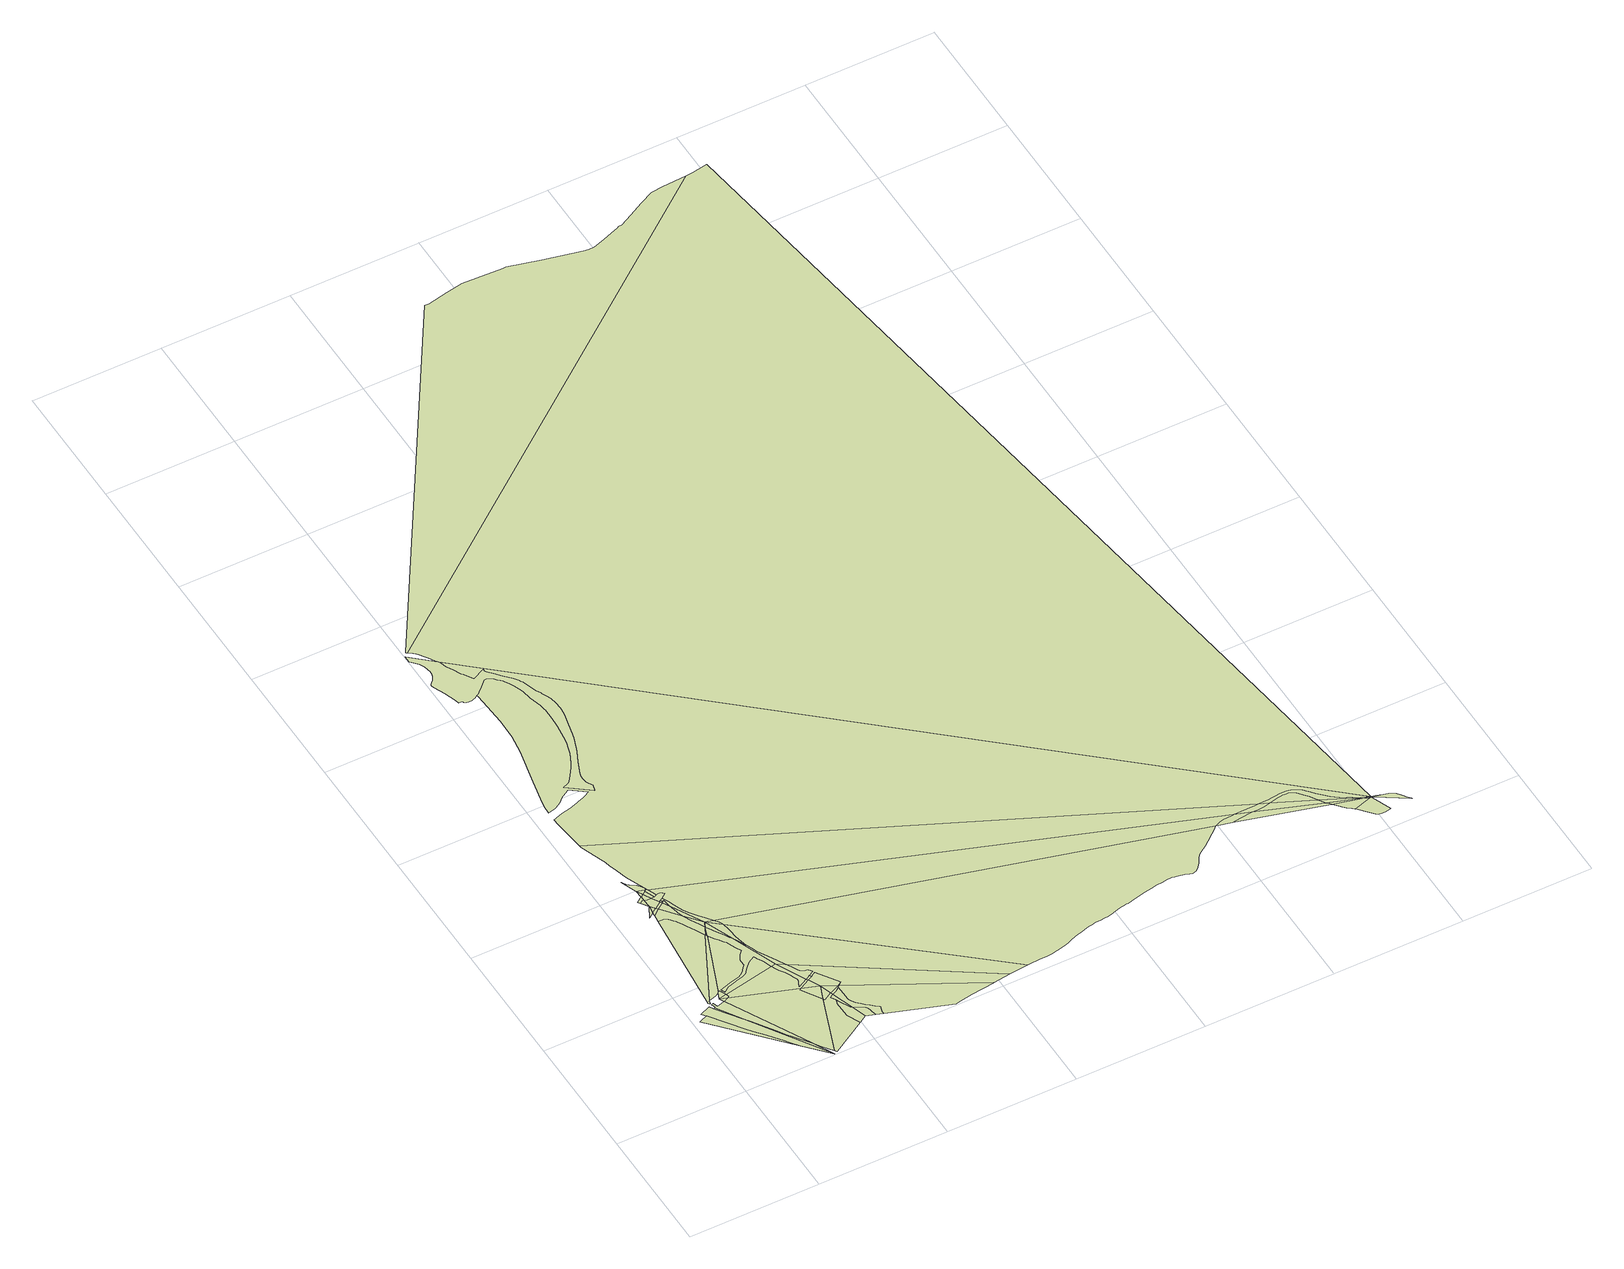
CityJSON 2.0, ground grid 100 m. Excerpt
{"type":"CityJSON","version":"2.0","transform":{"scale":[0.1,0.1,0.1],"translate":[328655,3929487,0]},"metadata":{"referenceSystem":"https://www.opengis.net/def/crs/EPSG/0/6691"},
"CityObjects":{
"landuse1":{"type":"LandUse","attributes":{"class":"203","LandUseDetailAttribute.orgLandUse":"10400","LandUseDetailAttribute.prefecture":"14","LandUseDetailAttribute.city":"14150","LandUseDetailAttribute.note":"都道府県","LandUseDetailAttribute.surveyYear":2015},"geometry":[{"type":"MultiSurface","lod":"1","boundaries":[[[0,1,2,3,4,5,6,7,8]]]}]},
"landuse2":{"type":"LandUse","attributes":{"class":"203","LandUseDetailAttribute.orgLandUse":"10400","LandUseDetailAttribute.prefecture":"14","LandUseDetailAttribute.city":"14150","LandUseDetailAttribute.note":"都道府県","LandUseDetailAttribute.surveyYear":2015},"geometry":[{"type":"MultiSurface","lod":"1","boundaries":[[[9,10,11]]]}]},
"landuse3":{"type":"LandUse","attributes":{"class":"215","LandUseDetailAttribute.orgLandUse":"30307","LandUseDetailAttribute.prefecture":"14","LandUseDetailAttribute.city":"14150","LandUseDetailAttribute.note":"都道府県","LandUseDetailAttribute.surveyYear":2015},"geometry":[{"type":"MultiSurface","lod":"1","boundaries":[[[12,13,5,4,3,2,1,0,8,14,11,10]]]}]},
"landuse4":{"type":"LandUse","attributes":{"class":"204","LandUseDetailAttribute.orgLandUse":"10500","LandUseDetailAttribute.prefecture":"14","LandUseDetailAttribute.city":"14150","LandUseDetailAttribute.note":"都道府県","LandUseDetailAttribute.surveyYear":2015},"geometry":[{"type":"MultiSurface","lod":"1","boundaries":[[[15,16,17]]]}]},
"landuse5":{"type":"LandUse","attributes":{"class":"203","LandUseDetailAttribute.orgLandUse":"10400","LandUseDetailAttribute.prefecture":"14","LandUseDetailAttribute.city":"14150","LandUseDetailAttribute.note":"都道府県","LandUseDetailAttribute.surveyYear":2015},"geometry":[{"type":"MultiSurface","lod":"1","boundaries":[[[18,19,20,21,22,9,11,23,24,25,26,27,28,16]]]}]},
"landuse6":{"type":"LandUse","attributes":{"class":"204","LandUseDetailAttribute.orgLandUse":"10500","LandUseDetailAttribute.prefecture":"14","LandUseDetailAttribute.city":"14150","LandUseDetailAttribute.note":"都道府県","LandUseDetailAttribute.surveyYear":2015},"geometry":[{"type":"MultiSurface","lod":"1","boundaries":[[[29,30,15,17]]]}]},
"landuse7":{"type":"LandUse","attributes":{"class":"204","LandUseDetailAttribute.orgLandUse":"10500","LandUseDetailAttribute.prefecture":"14","LandUseDetailAttribute.city":"14150","LandUseDetailAttribute.note":"都道府県","LandUseDetailAttribute.surveyYear":2015},"geometry":[{"type":"MultiSurface","lod":"1","boundaries":[[[31,32,15,30,33,34,35]]]}]},
"landuse8":{"type":"LandUse","attributes":{"class":"215","LandUseDetailAttribute.orgLandUse":"30307","LandUseDetailAttribute.prefecture":"14","LandUseDetailAttribute.city":"14150","LandUseDetailAttribute.note":"都道府県","LandUseDetailAttribute.surveyYear":2015},"geometry":[{"type":"MultiSurface","lod":"1","boundaries":[[[27,26,25,24,23,11,14,28]]]}]},
"landuse9":{"type":"LandUse","attributes":{"class":"203","LandUseDetailAttribute.orgLandUse":"10400","LandUseDetailAttribute.prefecture":"14","LandUseDetailAttribute.city":"14150","LandUseDetailAttribute.note":"都道府県","LandUseDetailAttribute.surveyYear":2015},"geometry":[{"type":"MultiSurface","lod":"1","boundaries":[[[36,37,38,39,32,40]]]}]},
"landuse10":{"type":"LandUse","attributes":{"class":"203","LandUseDetailAttribute.orgLandUse":"10400","LandUseDetailAttribute.prefecture":"14","LandUseDetailAttribute.city":"14150","LandUseDetailAttribute.note":"都道府県","LandUseDetailAttribute.surveyYear":2015},"geometry":[{"type":"MultiSurface","lod":"1","boundaries":[[[41,42,43,44,45,46,47,48,49,50,51,52,53,54,55,56,57,58,37,36]]]}]},
"landuse11":{"type":"LandUse","attributes":{"class":"203","LandUseDetailAttribute.orgLandUse":"10400","LandUseDetailAttribute.prefecture":"14","LandUseDetailAttribute.city":"14150","LandUseDetailAttribute.note":"都道府県","LandUseDetailAttribute.surveyYear":2015},"geometry":[{"type":"MultiSurface","lod":"1","boundaries":[[[17,16,28,59,60,61,62,63,64]]]}]},
"landuse12":{"type":"LandUse","attributes":{"class":"204","LandUseDetailAttribute.orgLandUse":"10500","LandUseDetailAttribute.prefecture":"14","LandUseDetailAttribute.city":"14150","LandUseDetailAttribute.note":"都道府県","LandUseDetailAttribute.surveyYear":2015},"geometry":[{"type":"MultiSurface","lod":"1","boundaries":[[[65,66,67]]]}]},
"landuse13":{"type":"LandUse","attributes":{"class":"203","LandUseDetailAttribute.orgLandUse":"10400","LandUseDetailAttribute.prefecture":"14","LandUseDetailAttribute.city":"14150","LandUseDetailAttribute.note":"都道府県","LandUseDetailAttribute.surveyYear":2015},"geometry":[{"type":"MultiSurface","lod":"1","boundaries":[[[68,69,70,71,72,73,74,75,76,77,78,79,80,81,82,83,84,85,86,87,88,89,90,40,32,31,35,91]]]}]},
"landuse14":{"type":"LandUse","attributes":{"class":"203","LandUseDetailAttribute.orgLandUse":"10400","LandUseDetailAttribute.prefecture":"14","LandUseDetailAttribute.city":"14150","LandUseDetailAttribute.note":"都道府県","LandUseDetailAttribute.surveyYear":2015},"geometry":[{"type":"MultiSurface","lod":"1","boundaries":[[[92,93,94,95,96,97,98,99,100,101,102,103,104,105,106,107,108,91,35,34,33,30,109]]]}]},
"landuse15":{"type":"LandUse","attributes":{"class":"204","LandUseDetailAttribute.orgLandUse":"10500","LandUseDetailAttribute.prefecture":"14","LandUseDetailAttribute.city":"14150","LandUseDetailAttribute.note":"都道府県","LandUseDetailAttribute.surveyYear":2015},"geometry":[{"type":"MultiSurface","lod":"1","boundaries":[[[110,111,65,112]]]}]},
"landuse16":{"type":"LandUse","attributes":{"class":"203","LandUseDetailAttribute.orgLandUse":"10400","LandUseDetailAttribute.prefecture":"14","LandUseDetailAttribute.city":"14150","LandUseDetailAttribute.note":"都道府県","LandUseDetailAttribute.surveyYear":2015},"geometry":[{"type":"MultiSurface","lod":"1","boundaries":[[[113,67,114,115]]]}]},
"landuse17":{"type":"LandUse","attributes":{"class":"203","LandUseDetailAttribute.orgLandUse":"10400","LandUseDetailAttribute.prefecture":"14","LandUseDetailAttribute.city":"14150","LandUseDetailAttribute.note":"都道府県","LandUseDetailAttribute.surveyYear":2015},"geometry":[{"type":"MultiSurface","lod":"1","boundaries":[[[116,117,111,110,112]]]}]},
"landuse18":{"type":"LandUse","attributes":{"class":"204","LandUseDetailAttribute.orgLandUse":"10500","LandUseDetailAttribute.prefecture":"14","LandUseDetailAttribute.city":"14150","LandUseDetailAttribute.note":"都道府県","LandUseDetailAttribute.surveyYear":2015},"geometry":[{"type":"MultiSurface","lod":"1","boundaries":[[[65,67,113]]]}]},
"landuse19":{"type":"LandUse","attributes":{"class":"203","LandUseDetailAttribute.orgLandUse":"10400","LandUseDetailAttribute.prefecture":"14","LandUseDetailAttribute.city":"14150","LandUseDetailAttribute.note":"都道府県","LandUseDetailAttribute.surveyYear":2015},"geometry":[{"type":"MultiSurface","lod":"1","boundaries":[[[118,119,120,121,122,123,124,125,126,127,128,129,130,109,30,29,17,64,131,132]]]}]},
"landuse20":{"type":"LandUse","attributes":{"class":"204","LandUseDetailAttribute.orgLandUse":"10500","LandUseDetailAttribute.prefecture":"14","LandUseDetailAttribute.city":"14150","LandUseDetailAttribute.note":"都道府県","LandUseDetailAttribute.surveyYear":2015},"geometry":[{"type":"MultiSurface","lod":"1","boundaries":[[[115,114,54,53,52,51,50,49,48,47,46,45,44,43,42,41,36,133,134,135,136,137]]]}]},
"landuse21":{"type":"LandUse","attributes":{"class":"204","LandUseDetailAttribute.orgLandUse":"10500","LandUseDetailAttribute.prefecture":"14","LandUseDetailAttribute.city":"14150","LandUseDetailAttribute.note":"都道府県","LandUseDetailAttribute.surveyYear":2015},"geometry":[{"type":"MultiSurface","lod":"1","boundaries":[[[138,139,140,141,112,65,113,142,143]]]}]},
"landuse22":{"type":"LandUse","attributes":{"class":"204","LandUseDetailAttribute.orgLandUse":"10500","LandUseDetailAttribute.prefecture":"14","LandUseDetailAttribute.city":"14150","LandUseDetailAttribute.note":"都道府県","LandUseDetailAttribute.surveyYear":2015},"geometry":[{"type":"MultiSurface","lod":"1","boundaries":[[[144,116,145]]]}]},
"landuse23":{"type":"LandUse","attributes":{"class":"203","LandUseDetailAttribute.orgLandUse":"10400","LandUseDetailAttribute.prefecture":"14","LandUseDetailAttribute.city":"14150","LandUseDetailAttribute.note":"都道府県","LandUseDetailAttribute.surveyYear":2015},"geometry":[{"type":"MultiSurface","lod":"1","boundaries":[[[145,116,112,141,140,139,138,143]]]}]},
"landuse24":{"type":"LandUse","attributes":{"class":"203","LandUseDetailAttribute.orgLandUse":"10400","LandUseDetailAttribute.prefecture":"14","LandUseDetailAttribute.city":"14150","LandUseDetailAttribute.note":"都道府県","LandUseDetailAttribute.surveyYear":2015},"geometry":[{"type":"MultiSurface","lod":"1","boundaries":[[[142,113,115,146]]]}]},
"landuse25":{"type":"LandUse","attributes":{"class":"204","LandUseDetailAttribute.orgLandUse":"10500","LandUseDetailAttribute.prefecture":"14","LandUseDetailAttribute.city":"14150","LandUseDetailAttribute.note":"都道府県","LandUseDetailAttribute.surveyYear":2015},"geometry":[{"type":"MultiSurface","lod":"1","boundaries":[[[147,148,149,150,151,152,40,90,89,88,87,86,85,84,83,82,81,80,79,78,77,76,75,74,73,72,71,70,69,68,91,108,107,106,105,104,103,102,101,100,99,98,97,96,95,94,93,92,109,153,154]]]}]},
"landuse26":{"type":"LandUse","attributes":{"class":"204","LandUseDetailAttribute.orgLandUse":"10500","LandUseDetailAttribute.prefecture":"14","LandUseDetailAttribute.city":"14150","LandUseDetailAttribute.note":"都道府県","LandUseDetailAttribute.surveyYear":2015},"geometry":[{"type":"MultiSurface","lod":"1","boundaries":[[[144,145,155,156]]]}]},
"landuse27":{"type":"LandUse","attributes":{"class":"204","LandUseDetailAttribute.orgLandUse":"10500","LandUseDetailAttribute.prefecture":"14","LandUseDetailAttribute.city":"14150","LandUseDetailAttribute.note":"都道府県","LandUseDetailAttribute.surveyYear":2015},"geometry":[{"type":"MultiSurface","lod":"1","boundaries":[[[146,115,137,157,158,159,160,161,162]]]}]},
"landuse28":{"type":"LandUse","attributes":{"class":"204","LandUseDetailAttribute.orgLandUse":"10500","LandUseDetailAttribute.prefecture":"14","LandUseDetailAttribute.city":"14150","LandUseDetailAttribute.note":"都道府県","LandUseDetailAttribute.surveyYear":2015},"geometry":[{"type":"MultiSurface","lod":"1","boundaries":[[[163,164,165,166,167,168,169,170,171,172,173,144,156]]]}]},
"landuse29":{"type":"LandUse","attributes":{"class":"203","LandUseDetailAttribute.orgLandUse":"10400","LandUseDetailAttribute.prefecture":"14","LandUseDetailAttribute.city":"14150","LandUseDetailAttribute.note":"都道府県","LandUseDetailAttribute.surveyYear":2015},"geometry":[{"type":"MultiSurface","lod":"1","boundaries":[[[174,155,145,143,175,176]]]}]},
"landuse30":{"type":"LandUse","attributes":{"class":"203","LandUseDetailAttribute.orgLandUse":"10400","LandUseDetailAttribute.prefecture":"14","LandUseDetailAttribute.city":"14150","LandUseDetailAttribute.note":"都道府県","LandUseDetailAttribute.surveyYear":2015},"geometry":[{"type":"MultiSurface","lod":"1","boundaries":[[[177,142,146,178]]]}]},
"landuse31":{"type":"LandUse","attributes":{"class":"203","LandUseDetailAttribute.orgLandUse":"10400","LandUseDetailAttribute.prefecture":"14","LandUseDetailAttribute.city":"14150","LandUseDetailAttribute.note":"都道府県","LandUseDetailAttribute.surveyYear":2015},"geometry":[{"type":"MultiSurface","lod":"1","boundaries":[[[179,180,62,61,181,182,183,184,185,186,187,188]]]}]},
"landuse32":{"type":"LandUse","attributes":{"class":"204","LandUseDetailAttribute.orgLandUse":"10500","LandUseDetailAttribute.prefecture":"14","LandUseDetailAttribute.city":"14150","LandUseDetailAttribute.note":"都道府県","LandUseDetailAttribute.surveyYear":2015},"geometry":[{"type":"MultiSurface","lod":"1","boundaries":[[[189,190,191,178,146,162]]]}]},
"landuse33":{"type":"LandUse","attributes":{"class":"204","LandUseDetailAttribute.orgLandUse":"10500","LandUseDetailAttribute.prefecture":"14","LandUseDetailAttribute.city":"14150","LandUseDetailAttribute.note":"都道府県","LandUseDetailAttribute.surveyYear":2015},"geometry":[{"type":"MultiSurface","lod":"1","boundaries":[[[133,36,40,152]]]}]},
"landuse34":{"type":"LandUse","attributes":{"class":"203","LandUseDetailAttribute.orgLandUse":"10400","LandUseDetailAttribute.prefecture":"14","LandUseDetailAttribute.city":"14150","LandUseDetailAttribute.note":"都道府県","LandUseDetailAttribute.surveyYear":2015},"geometry":[{"type":"MultiSurface","lod":"1","boundaries":[[[156,155,174,176,192,193,194,195]]]}]},
"landuse35":{"type":"LandUse","attributes":{"class":"204","LandUseDetailAttribute.orgLandUse":"10500","LandUseDetailAttribute.prefecture":"14","LandUseDetailAttribute.city":"14150","LandUseDetailAttribute.note":"都道府県","LandUseDetailAttribute.surveyYear":2015},"geometry":[{"type":"MultiSurface","lod":"1","boundaries":[[[196,197,198,199,200,201,193,192,176,175,143,142,177,202]]]}]},
"landuse36":{"type":"LandUse","attributes":{"class":"203","LandUseDetailAttribute.orgLandUse":"10400","LandUseDetailAttribute.prefecture":"14","LandUseDetailAttribute.city":"14150","LandUseDetailAttribute.note":"都道府県","LandUseDetailAttribute.surveyYear":2015},"geometry":[{"type":"MultiSurface","lod":"1","boundaries":[[[137,136,135,134,133,203]]]}]},
"landuse37":{"type":"LandUse","attributes":{"class":"203","LandUseDetailAttribute.orgLandUse":"10400","LandUseDetailAttribute.prefecture":"14","LandUseDetailAttribute.city":"14150","LandUseDetailAttribute.note":"都道府県","LandUseDetailAttribute.surveyYear":2015},"geometry":[{"type":"MultiSurface","lod":"1","boundaries":[[[162,161,160,159,158,157,137,203]]]}]},
"landuse38":{"type":"LandUse","attributes":{"class":"203","LandUseDetailAttribute.orgLandUse":"10400","LandUseDetailAttribute.prefecture":"14","LandUseDetailAttribute.city":"14150","LandUseDetailAttribute.note":"都道府県","LandUseDetailAttribute.surveyYear":2015},"geometry":[{"type":"MultiSurface","lod":"1","boundaries":[[[203,133,152]]]}]},
"landuse39":{"type":"LandUse","attributes":{"class":"203","LandUseDetailAttribute.orgLandUse":"10400","LandUseDetailAttribute.prefecture":"14","LandUseDetailAttribute.city":"14150","LandUseDetailAttribute.note":"都道府県","LandUseDetailAttribute.surveyYear":2015},"geometry":[{"type":"MultiSurface","lod":"1","boundaries":[[[204,205,206,207,208,209,210,211,202,177,178,191,190,189,162,203,212]]]}]},
"landuse40":{"type":"LandUse","attributes":{"class":"203","LandUseDetailAttribute.orgLandUse":"10400","LandUseDetailAttribute.prefecture":"14","LandUseDetailAttribute.city":"14150","LandUseDetailAttribute.note":"都道府県","LandUseDetailAttribute.surveyYear":2015},"geometry":[{"type":"MultiSurface","lod":"1","boundaries":[[[203,152,151,150,149,148,147,154]]]}]},
"landuse41":{"type":"LandUse","attributes":{"class":"203","LandUseDetailAttribute.orgLandUse":"10400","LandUseDetailAttribute.prefecture":"14","LandUseDetailAttribute.city":"14150","LandUseDetailAttribute.note":"都道府県","LandUseDetailAttribute.surveyYear":2015},"geometry":[{"type":"MultiSurface","lod":"1","boundaries":[[[203,154,213,214,215,216,217,218,219,220]]]}]},
"landuse42":{"type":"LandUse","attributes":{"class":"204","LandUseDetailAttribute.orgLandUse":"10500","LandUseDetailAttribute.prefecture":"14","LandUseDetailAttribute.city":"14150","LandUseDetailAttribute.note":"都道府県","LandUseDetailAttribute.surveyYear":2015},"geometry":[{"type":"MultiSurface","lod":"1","boundaries":[[[64,63,62,221]]]}]},
"landuse43":{"type":"LandUse","attributes":{"class":"203","LandUseDetailAttribute.orgLandUse":"10400","LandUseDetailAttribute.prefecture":"14","LandUseDetailAttribute.city":"14150","LandUseDetailAttribute.note":"都道府県","LandUseDetailAttribute.surveyYear":2015},"geometry":[{"type":"MultiSurface","lod":"1","boundaries":[[[203,220,222,223,224,212]]]}]},
"landuse44":{"type":"LandUse","attributes":{"class":"204","LandUseDetailAttribute.orgLandUse":"10500","LandUseDetailAttribute.prefecture":"14","LandUseDetailAttribute.city":"14150","LandUseDetailAttribute.note":"都道府県","LandUseDetailAttribute.surveyYear":2015},"geometry":[{"type":"MultiSurface","lod":"1","boundaries":[[[153,109,130,129,128,127,126,125,124,123,122,121,120,119,118,132]]]}]},
"landuse45":{"type":"LandUse","attributes":{"class":"204","LandUseDetailAttribute.orgLandUse":"10500","LandUseDetailAttribute.prefecture":"14","LandUseDetailAttribute.city":"14150","LandUseDetailAttribute.note":"都道府県","LandUseDetailAttribute.surveyYear":2015},"geometry":[{"type":"MultiSurface","lod":"1","boundaries":[[[213,154,153,225,226,227,228,229,230,231,214]]]}]},
"landuse46":{"type":"LandUse","attributes":{"class":"204","LandUseDetailAttribute.orgLandUse":"10500","LandUseDetailAttribute.prefecture":"14","LandUseDetailAttribute.city":"14150","LandUseDetailAttribute.note":"都道府県","LandUseDetailAttribute.surveyYear":2015},"geometry":[{"type":"MultiSurface","lod":"1","boundaries":[[[131,64,221]]]}]},
"landuse47":{"type":"LandUse","attributes":{"class":"204","LandUseDetailAttribute.orgLandUse":"10500","LandUseDetailAttribute.prefecture":"14","LandUseDetailAttribute.city":"14150","LandUseDetailAttribute.note":"都道府県","LandUseDetailAttribute.surveyYear":2015},"geometry":[{"type":"MultiSurface","lod":"1","boundaries":[[[221,62,180,179]]]}]},
"landuse48":{"type":"LandUse","attributes":{"class":"205","LandUseDetailAttribute.orgLandUse":"10600","LandUseDetailAttribute.prefecture":"14","LandUseDetailAttribute.city":"14150","LandUseDetailAttribute.note":"都道府県","LandUseDetailAttribute.surveyYear":2015},"geometry":[{"type":"MultiSurface","lod":"1","boundaries":[[[232,233,234,235,185,184,183,182,236,237]]]}]},
"landuse49":{"type":"LandUse","attributes":{"class":"204","LandUseDetailAttribute.orgLandUse":"10500","LandUseDetailAttribute.prefecture":"14","LandUseDetailAttribute.city":"14150","LandUseDetailAttribute.note":"都道府県","LandUseDetailAttribute.surveyYear":2015},"geometry":[{"type":"MultiSurface","lod":"1","boundaries":[[[188,187,186,185,235,234,233,232,237]]]}]},
"landuse50":{"type":"LandUse","attributes":{"class":"204","LandUseDetailAttribute.orgLandUse":"10500","LandUseDetailAttribute.prefecture":"14","LandUseDetailAttribute.city":"14150","LandUseDetailAttribute.note":"都道府県","LandUseDetailAttribute.surveyYear":2015},"geometry":[{"type":"MultiSurface","lod":"1","boundaries":[[[153,132,238,239,240,241,242,243,244,245,246,247,248,249,250,251,252,253,254,225]]]}]},
"landuse51":{"type":"LandUse","attributes":{"class":"203","LandUseDetailAttribute.orgLandUse":"10400","LandUseDetailAttribute.prefecture":"14","LandUseDetailAttribute.city":"14150","LandUseDetailAttribute.note":"都道府県","LandUseDetailAttribute.surveyYear":2015},"geometry":[{"type":"MultiSurface","lod":"1","boundaries":[[[238,132,131,255]]]}]},
"landuse52":{"type":"LandUse","attributes":{"class":"204","LandUseDetailAttribute.orgLandUse":"10500","LandUseDetailAttribute.prefecture":"14","LandUseDetailAttribute.city":"14150","LandUseDetailAttribute.note":"都道府県","LandUseDetailAttribute.surveyYear":2015},"geometry":[{"type":"MultiSurface","lod":"1","boundaries":[[[221,179,256]]]}]},
"landuse53":{"type":"LandUse","attributes":{"class":"205","LandUseDetailAttribute.orgLandUse":"10600","LandUseDetailAttribute.prefecture":"14","LandUseDetailAttribute.city":"14150","LandUseDetailAttribute.note":"都道府県","LandUseDetailAttribute.surveyYear":2015},"geometry":[{"type":"MultiSurface","lod":"1","boundaries":[[[257,258,259,260,261,262,263,264,265,266,237,236,267]]]}]},
"landuse54":{"type":"LandUse","attributes":{"class":"203","LandUseDetailAttribute.orgLandUse":"10400","LandUseDetailAttribute.prefecture":"14","LandUseDetailAttribute.city":"14150","LandUseDetailAttribute.note":"都道府県","LandUseDetailAttribute.surveyYear":2015},"geometry":[{"type":"MultiSurface","lod":"1","boundaries":[[[256,179,188,268,269]]]}]},
"landuse55":{"type":"LandUse","attributes":{"class":"204","LandUseDetailAttribute.orgLandUse":"10500","LandUseDetailAttribute.prefecture":"14","LandUseDetailAttribute.city":"14150","LandUseDetailAttribute.note":"都道府県","LandUseDetailAttribute.surveyYear":2015},"geometry":[{"type":"MultiSurface","lod":"1","boundaries":[[[270,255,131,221,256,271]]]}]},
"landuse56":{"type":"LandUse","attributes":{"class":"204","LandUseDetailAttribute.orgLandUse":"10500","LandUseDetailAttribute.prefecture":"14","LandUseDetailAttribute.city":"14150","LandUseDetailAttribute.note":"都道府県","LandUseDetailAttribute.surveyYear":2015},"geometry":[{"type":"MultiSurface","lod":"1","boundaries":[[[272,273,274,275,276,277,278,279,280,281,282,283,284,285,286,287,288,289,290,291,292,293,268,188,237,266,265,264,263,262,261,260,259,258,257,267,294]]]}]},
"landuse57":{"type":"LandUse","attributes":{"class":"203","LandUseDetailAttribute.orgLandUse":"10400","LandUseDetailAttribute.prefecture":"14","LandUseDetailAttribute.city":"14150","LandUseDetailAttribute.note":"都道府県","LandUseDetailAttribute.surveyYear":2015},"geometry":[{"type":"MultiSurface","lod":"1","boundaries":[[[271,256,269]]]}]},
"landuse58":{"type":"LandUse","attributes":{"class":"204","LandUseDetailAttribute.orgLandUse":"10500","LandUseDetailAttribute.prefecture":"14","LandUseDetailAttribute.city":"14150","LandUseDetailAttribute.note":"都道府県","LandUseDetailAttribute.surveyYear":2015},"geometry":[{"type":"MultiSurface","lod":"1","boundaries":[[[295,296,297,298,299,300,301,302,303,304,305,306,307,308,309,310,311,312,313,314,315,316,317,318,319,320,321,322,323,324,325,326,327,328,329,330,331,332,333,334,335,336,337,338,339,340,341,342,343,344,345,346,347,348,349,350,351,352,353,354,355,356,357,358,359,360,361,362,363,364,365,366,367,368,369,370,371,372,373,374,375,376,377,378,379,380,381,382,383,384,385,386,387,388,389,390,391,392,393,394,395,396,397,398,399,400,401,402,403,404,405,406,407,408,409,410,411,412,413,414,415,416,417,418,419,420,421,422,423,424,425,426,427,428,429,430,431,432,433,434,435,436,437]]]}]},
"landuse59":{"type":"LandUse","attributes":{"class":"203","LandUseDetailAttribute.orgLandUse":"10400","LandUseDetailAttribute.prefecture":"14","LandUseDetailAttribute.city":"14150","LandUseDetailAttribute.note":"都道府県","LandUseDetailAttribute.surveyYear":2015},"geometry":[{"type":"MultiSurface","lod":"1","boundaries":[[[269,268,293,292,291,290,289,288,287,286,285,284,283,282,281,280,279,278,277,276,275,274,273,272,294,438,439,440,441,442]]]}]},
"landuse60":{"type":"LandUse","attributes":{"class":"203","LandUseDetailAttribute.orgLandUse":"10400","LandUseDetailAttribute.prefecture":"14","LandUseDetailAttribute.city":"14150","LandUseDetailAttribute.note":"都道府県","LandUseDetailAttribute.surveyYear":2015},"geometry":[{"type":"MultiSurface","lod":"1","boundaries":[[[225,254,253,252,251,250,249,248,247,246,245,244,243,242,241,240,239,238,255,270,271,269,442,443]]]}]},
"landuse61":{"type":"LandUse","attributes":{"class":"203","LandUseDetailAttribute.orgLandUse":"10400","LandUseDetailAttribute.prefecture":"14","LandUseDetailAttribute.city":"14150","LandUseDetailAttribute.note":"都道府県","LandUseDetailAttribute.surveyYear":2015},"geometry":[{"type":"MultiSurface","lod":"1","boundaries":[[[220,219,218,217,216,215,214,231,230,229,228,227,226,225,443,444,445,446]]]}]},
"landuse62":{"type":"LandUse","attributes":{"class":"203","LandUseDetailAttribute.orgLandUse":"10400","LandUseDetailAttribute.prefecture":"14","LandUseDetailAttribute.city":"14150","LandUseDetailAttribute.note":"都道府県","LandUseDetailAttribute.surveyYear":2015},"geometry":[{"type":"MultiSurface","lod":"1","boundaries":[[[212,224,223,222,220,446,447,448,449,450,451,452,453,454,455,456,457,458,459,460,461,462,463,464,465,466,467,468,469,470,471,472,473,474,475,476,477,478,479,480,481,482,483,484,485,486,487,488,489,490,491,492,493,494,495,496,497,498,499,500,501,502,503,504]]]}]},
"landuse63":{"type":"LandUse","attributes":{"class":"203","LandUseDetailAttribute.orgLandUse":"10400","LandUseDetailAttribute.prefecture":"14","LandUseDetailAttribute.city":"14150","LandUseDetailAttribute.note":"都道府県","LandUseDetailAttribute.surveyYear":2015},"geometry":[{"type":"MultiSurface","lod":"1","boundaries":[[[195,194,193,201,200,199,198,197,196,202,211,210,209,208,207,206,205,204,212,504,505,506,507,508,509,510,511,512,513]]]}]},
"landuse64":{"type":"LandUse","attributes":{"class":"203","LandUseDetailAttribute.orgLandUse":"10400","LandUseDetailAttribute.prefecture":"14","LandUseDetailAttribute.city":"14150","LandUseDetailAttribute.note":"都道府県","LandUseDetailAttribute.surveyYear":2015},"geometry":[{"type":"MultiSurface","lod":"1","boundaries":[[[514,515,516,517,518,519,520,521,522,195,513,523,524,525]]]}]},
"landuse65":{"type":"LandUse","attributes":{"class":"203","LandUseDetailAttribute.orgLandUse":"10400","LandUseDetailAttribute.prefecture":"14","LandUseDetailAttribute.city":"14150","LandUseDetailAttribute.note":"都道府県","LandUseDetailAttribute.surveyYear":2015},"geometry":[{"type":"MultiSurface","lod":"1","boundaries":[[[437,436,435,434,433,432,431,430,429,428,427,426,425,424,423,422,421,420,419,418,417,416,415,414,413,412,411,410,409,408,407,406,405,404,403,402,401,400,399,398,397,396,395,394,393,392,391,390,389,388,387,386,385,384,383,382,381,380,379,378,377,376,375,374,373,372,371,370,369,368,367,366,365,364,363,362,361,360,359,358,357,356,355,354,353,352,351,350,349,348,347,346,345,344,343,342,341,340,339,338,337,526,527,528,529,530,531,532,533,534,535,536,537,538,539,540,541,542,543,544,545,546,547,548,549,550,551,552,553,554,514,525,555,556,557,558,559,560,561,562,563,564,565,566,567,568,569,570,571,572,573,574,575,576,577,578,579,580,581,582,583]]]}]},
"landuse66":{"type":"LandUse","attributes":{"class":"203","LandUseDetailAttribute.orgLandUse":"10400","LandUseDetailAttribute.prefecture":"14","LandUseDetailAttribute.city":"14150","LandUseDetailAttribute.note":"都道府県","LandUseDetailAttribute.surveyYear":2015},"geometry":[{"type":"MultiSurface","lod":"1","boundaries":[[[584,585,586,587,588,589,590,591,592,593,594,595,596,597,437,583,598]]]}]},
"landuse67":{"type":"LandUse","attributes":{"class":"203","LandUseDetailAttribute.orgLandUse":"10400","LandUseDetailAttribute.prefecture":"14","LandUseDetailAttribute.city":"14150","LandUseDetailAttribute.note":"都道府県","LandUseDetailAttribute.surveyYear":2015},"geometry":[{"type":"MultiSurface","lod":"1","boundaries":[[[587,599,600,601,602,603,604,605,606,607,608,609,610,611,612,613,614,615,616,617,618,619,620,588]]]}]},
"landuse68":{"type":"LandUse","attributes":{"class":"204","LandUseDetailAttribute.orgLandUse":"10500","LandUseDetailAttribute.prefecture":"14","LandUseDetailAttribute.city":"14150","LandUseDetailAttribute.note":"都道府県","LandUseDetailAttribute.surveyYear":2015},"geometry":[{"type":"MultiSurface","lod":"1","boundaries":[[[513,512,511,510,509,508,507,506,505,504,621,622,623,624,625]]]}]},
"landuse69":{"type":"LandUse","attributes":{"class":"204","LandUseDetailAttribute.orgLandUse":"10500","LandUseDetailAttribute.prefecture":"14","LandUseDetailAttribute.city":"14150","LandUseDetailAttribute.note":"都道府県","LandUseDetailAttribute.surveyYear":2015},"geometry":[{"type":"MultiSurface","lod":"1","boundaries":[[[525,524,523,513,625,626,627,628]]]}]},
"landuse70":{"type":"LandUse","attributes":{"class":"205","LandUseDetailAttribute.orgLandUse":"10600","LandUseDetailAttribute.prefecture":"14","LandUseDetailAttribute.city":"14150","LandUseDetailAttribute.note":"都道府県","LandUseDetailAttribute.surveyYear":2015},"geometry":[{"type":"MultiSurface","lod":"1","boundaries":[[[625,624,623,622,621,629,630,631,632]]]}]},
"landuse71":{"type":"LandUse","attributes":{"class":"205","LandUseDetailAttribute.orgLandUse":"10600","LandUseDetailAttribute.prefecture":"14","LandUseDetailAttribute.city":"14150","LandUseDetailAttribute.note":"都道府県","LandUseDetailAttribute.surveyYear":2015},"geometry":[{"type":"MultiSurface","lod":"1","boundaries":[[[628,627,626,625,632,633,634]]]}]},
"landuse72":{"type":"LandUse","attributes":{"class":"205","LandUseDetailAttribute.orgLandUse":"10600","LandUseDetailAttribute.prefecture":"14","LandUseDetailAttribute.city":"14150","LandUseDetailAttribute.note":"都道府県","LandUseDetailAttribute.surveyYear":2015},"geometry":[{"type":"MultiSurface","lod":"1","boundaries":[[[635,636,637,638,639,640,641,642,643,644,645,646,647,648,649,628,634]]]}]},
"landuse73":{"type":"LandUse","attributes":{"class":"204","LandUseDetailAttribute.orgLandUse":"10500","LandUseDetailAttribute.prefecture":"14","LandUseDetailAttribute.city":"14150","LandUseDetailAttribute.note":"都道府県","LandUseDetailAttribute.surveyYear":2015},"geometry":[{"type":"MultiSurface","lod":"1","boundaries":[[[579,578,577,576,575,574,573,572,571,570,569,568,567,566,565,564,563,562,561,560,559,558,557,556,555,525,628,649,648,647,646,645,644,643,642,641,640,639,638,637,636,635,634,580]]]}]},
"landuse74":{"type":"LandUse","attributes":{"class":"204","LandUseDetailAttribute.orgLandUse":"10500","LandUseDetailAttribute.prefecture":"14","LandUseDetailAttribute.city":"14150","LandUseDetailAttribute.note":"都道府県","LandUseDetailAttribute.surveyYear":2015},"geometry":[{"type":"MultiSurface","lod":"1","boundaries":[[[634,633,632,650,651,580]]]}]},
"landuse75":{"type":"LandUse","attributes":{"class":"204","LandUseDetailAttribute.orgLandUse":"10500","LandUseDetailAttribute.prefecture":"14","LandUseDetailAttribute.city":"14150","LandUseDetailAttribute.note":"都道府県","LandUseDetailAttribute.surveyYear":2015},"geometry":[{"type":"MultiSurface","lod":"1","boundaries":[[[632,631,630,629,652,653,650]]]}]},
"landuse76":{"type":"LandUse","attributes":{"class":"204","LandUseDetailAttribute.orgLandUse":"10500","LandUseDetailAttribute.prefecture":"14","LandUseDetailAttribute.city":"14150","LandUseDetailAttribute.note":"都道府県","LandUseDetailAttribute.surveyYear":2015},"geometry":[{"type":"MultiSurface","lod":"1","boundaries":[[[629,654,655,656,657,658,659,660,661,662,663,652]]]}]},
"landuse77":{"type":"LandUse","attributes":{"class":"204","LandUseDetailAttribute.orgLandUse":"10500","LandUseDetailAttribute.prefecture":"14","LandUseDetailAttribute.city":"14150","LandUseDetailAttribute.note":"都道府県","LandUseDetailAttribute.surveyYear":2015},"geometry":[{"type":"MultiSurface","lod":"1","boundaries":[[[664,660,659,665,666,667,668,669,670,671,672,673,674,675,676,677]]]}]},
"landuse78":{"type":"LandUse","attributes":{"class":"203","LandUseDetailAttribute.orgLandUse":"10400","LandUseDetailAttribute.prefecture":"14","LandUseDetailAttribute.city":"14150","LandUseDetailAttribute.note":"都道府県","LandUseDetailAttribute.surveyYear":2015},"geometry":[{"type":"MultiSurface","lod":"1","boundaries":[[[580,651,650,678,679,581]]]}]},
"landuse79":{"type":"LandUse","attributes":{"class":"203","LandUseDetailAttribute.orgLandUse":"10400","LandUseDetailAttribute.prefecture":"14","LandUseDetailAttribute.city":"14150","LandUseDetailAttribute.note":"都道府県","LandUseDetailAttribute.surveyYear":2015}},
"landuse80":{"type":"LandUse","attributes":{"class":"203","LandUseDetailAttribute.orgLandUse":"10400","LandUseDetailAttribute.prefecture":"14","LandUseDetailAttribute.city":"14150","LandUseDetailAttribute.note":"都道府県","LandUseDetailAttribute.surveyYear":2015},"geometry":[{"type":"MultiSurface","lod":"1","boundaries":[[[650,653,652,678]]]}]},
"landuse81":{"type":"LandUse","attributes":{"class":"203","LandUseDetailAttribute.orgLandUse":"10400","LandUseDetailAttribute.prefecture":"14","LandUseDetailAttribute.city":"14150","LandUseDetailAttribute.note":"都道府県","LandUseDetailAttribute.surveyYear":2015},"geometry":[{"type":"MultiSurface","lod":"1","boundaries":[[[663,662,661,660,680,652]]]}]},
"landuse82":{"type":"LandUse","attributes":{"class":"203","LandUseDetailAttribute.orgLandUse":"10400","LandUseDetailAttribute.prefecture":"14","LandUseDetailAttribute.city":"14150","LandUseDetailAttribute.note":"都道府県","LandUseDetailAttribute.surveyYear":2015},"geometry":[{"type":"MultiSurface","lod":"1","boundaries":[[[652,680,678]]]}]},
"landuse83":{"type":"LandUse","attributes":{"class":"203","LandUseDetailAttribute.orgLandUse":"10400","LandUseDetailAttribute.prefecture":"14","LandUseDetailAttribute.city":"14150","LandUseDetailAttribute.note":"都道府県","LandUseDetailAttribute.surveyYear":2015},"geometry":[{"type":"MultiSurface","lod":"1","boundaries":[[[679,678,680,581]]]}]},
"landuse84":{"type":"LandUse","attributes":{"class":"203","LandUseDetailAttribute.orgLandUse":"10400","LandUseDetailAttribute.prefecture":"14","LandUseDetailAttribute.city":"14150","LandUseDetailAttribute.note":"都道府県","LandUseDetailAttribute.surveyYear":2015},"geometry":[{"type":"MultiSurface","lod":"1","boundaries":[[[582,581,680,583]]]}]},
"landuse85":{"type":"LandUse","attributes":{"class":"203","LandUseDetailAttribute.orgLandUse":"10400","LandUseDetailAttribute.prefecture":"14","LandUseDetailAttribute.city":"14150","LandUseDetailAttribute.note":"都道府県","LandUseDetailAttribute.surveyYear":2015},"geometry":[{"type":"MultiSurface","lod":"1","boundaries":[[[680,660,664,677]]]}]},
"landuse86":{"type":"LandUse","attributes":{"class":"203","LandUseDetailAttribute.orgLandUse":"10400","LandUseDetailAttribute.prefecture":"14","LandUseDetailAttribute.city":"14150","LandUseDetailAttribute.note":"都道府県","LandUseDetailAttribute.surveyYear":2015},"geometry":[{"type":"MultiSurface","lod":"1","boundaries":[[[583,680,598]]]}]},
"landuse87":{"type":"LandUse","attributes":{"class":"203","LandUseDetailAttribute.orgLandUse":"10400","LandUseDetailAttribute.prefecture":"14","LandUseDetailAttribute.city":"14150","LandUseDetailAttribute.note":"都道府県","LandUseDetailAttribute.surveyYear":2015},"geometry":[{"type":"MultiSurface","lod":"1","boundaries":[[[598,680,681]]]}]},
"landuse88":{"type":"LandUse","attributes":{"class":"203","LandUseDetailAttribute.orgLandUse":"10400","LandUseDetailAttribute.prefecture":"14","LandUseDetailAttribute.city":"14150","LandUseDetailAttribute.note":"都道府県","LandUseDetailAttribute.surveyYear":2015},"geometry":[{"type":"MultiSurface","lod":"1","boundaries":[[[680,677,682]]]}]},
"landuse89":{"type":"LandUse","attributes":{"class":"203","LandUseDetailAttribute.orgLandUse":"10400","LandUseDetailAttribute.prefecture":"14","LandUseDetailAttribute.city":"14150","LandUseDetailAttribute.note":"都道府県","LandUseDetailAttribute.surveyYear":2015},"geometry":[{"type":"MultiSurface","lod":"1","boundaries":[[[683,684,685,681,680,682,686,687,688]]]}]},
"landuse90":{"type":"LandUse","attributes":{"class":"204","LandUseDetailAttribute.orgLandUse":"10500","LandUseDetailAttribute.prefecture":"14","LandUseDetailAttribute.city":"14150","LandUseDetailAttribute.note":"都道府県","LandUseDetailAttribute.surveyYear":2015},"geometry":[{"type":"MultiSurface","lod":"1","boundaries":[[[687,686,682,689,690,691,692,693,694,695,696,697,698,699,700,688]]]}]}
},
"vertices":[
[482,254,0],[460,285,0],[361,411,0],[335,444,0],[291,501,0],[121,742,0],[76,725,0],[54,717,0],[524,197,0],
[205,782,0],[197,775,0],[321,598,0],
[174,807,0],[97,775,0],[697,5,0],
[273,841,0],[292,804,0],[327,822,0],
[284,800,0],[230,785,0],[215,822,0],[199,816,0],[211,787,0],[355,551,0],[434,430,0],[459,393,0],[505,323,0],[533,283,0],[613,171,0],
[341,830,0],[332,853,0],
[311,906,0],[294,895,0],[326,868,0],[323,876,0],[317,891,0],
[485,1407,0],[210,859,0],[264,877,0],[270,880,0],[492,1395,0],
[482,1411,0],[447,1482,0],[413,1548,0],[397,1576,0],[383,1601,0],[373,1617,0],[363,1631,0],[350,1646,0],[339,1658,0],[329,1665,0],[321,1669,0],[311,1672,0],[304,1673,0],[272,1673,0],[189,841,0],[194,828,0],[204,848,0],[201,856,0],
[654,114,0],[687,67,0],[709,36,0],[881,494,0],[785,646,0],[799,654,0],
[288,1827,0],[239,1731,0],[281,1763,0],
[323,910,0],[406,934,0],[441,945,0],[489,956,0],[520,973,0],[535,990,0],[554,1016,0],[572,1034,0],[574,1048,0],[574,1058,0],[573,1070,0],[573,1087,0],[579,1101,0],[595,1129,0],[625,1164,0],[605,1201,0],[594,1228,0],[582,1256,0],[572,1276,0],[563,1291,0],[542,1320,0],[523,1345,0],[502,1378,0],[329,894,0],
[717,961,0],[707,990,0],[699,1007,0],[688,1030,0],[685,1034,0],[669,1067,0],[617,1037,0],[590,1009,0],[570,990,0],[555,969,0],[555,968,0],[542,955,0],[518,944,0],[478,934,0],[434,921,0],[383,905,0],[337,874,0],[728,932,0],
[278,1900,0],[252,1881,0],[285,1896,0],
[318,1790,0],[279,1738,0],[330,1775,0],
[284,1931,0],[240,1899,0],
[796,669,0],[807,702,0],[815,713,0],[818,724,0],[820,733,0],[820,739,0],[820,744,0],[810,769,0],[796,802,0],[778,836,0],[755,875,0],[741,904,0],[729,930,0],[881,697,0],[874,711,0],
[520,1476,0],[497,1518,0],[463,1583,0],[449,1616,0],[439,1642,0],
[328,1885,0],[318,1885,0],[310,1886,0],[289,1893,0],[370,1829,0],[339,1887,0],
[281,1994,0],[306,1948,0],
[380,1812,0],
[623,1300,0],[613,1317,0],[597,1346,0],[565,1396,0],[533,1450,0],[522,1471,0],[762,939,0],[626,1294,0],
[329,1964,0],[340,1973,0],
[437,1646,0],[431,1665,0],[426,1684,0],[417,1725,0],[415,1734,0],[410,1757,0],
[347,1978,0],[343,1994,0],[330,2021,0],[320,2031,0],[311,2039,0],[290,2054,0],[288,2055,0],[268,2069,0],[260,2077,0],[254,2086,0],[235,2115,0],
[357,1901,0],[344,1888,0],[361,1890,0],
[381,1837,0],[387,1817,0],
[955,515,0],[889,480,0],[721,19,0],[991,180,0],[944,282,0],[940,412,0],[954,441,0],[941,465,0],[932,482,0],[960,497,0],
[408,1768,0],[406,1788,0],[402,1828,0],
[362,1890,0],[383,1896,0],[373,1922,0],[357,1967,0],
[439,1881,0],[429,1894,0],[425,1897,0],[414,1900,0],[405,1901,0],[384,1897,0],[400,1852,0],
[540,1517,0],
[568,1544,0],[529,1592,0],[495,1638,0],[470,1679,0],[455,1718,0],[441,1758,0],[421,1804,0],[402,1848,0],[603,1500,0],
[648,1257,0],[675,1191,0],[666,1234,0],[654,1295,0],[650,1351,0],[647,1394,0],[643,1424,0],[640,1434,0],
[924,609,0],
[635,1446,0],[625,1469,0],[604,1499,0],
[825,898,0],[823,902,0],[789,968,0],[752,1031,0],[712,1103,0],[702,1128,0],[682,1176,0],
[1014,327,0],[1008,333,0],[1005,338,0],[964,423,0],[1051,216,0],[1016,326,0],
[909,730,0],[948,751,0],[945,759,0],[944,762,0],[939,770,0],[930,781,0],[929,781,0],[925,782,0],[922,784,0],[911,784,0],[897,786,0],[892,788,0],[885,793,0],[879,800,0],[873,808,0],[865,823,0],[853,842,0],
[919,718,0],
[1028,554,0],
[1114,211,0],[1110,235,0],[1107,255,0],[1103,266,0],[1100,273,0],[1093,281,0],[1085,289,0],[1064,301,0],[1043,309,0],[1026,319,0],[1119,193,0],
[997,517,0],[1036,550,0],
[955,738,0],[1065,574,0],
[1170,181,0],[1169,192,0],[1170,202,0],[1176,217,0],[1181,229,0],[1181,233,0],[1182,237,0],[1179,243,0],[1176,247,0],[1154,266,0],[1126,289,0],[1102,312,0],[1081,331,0],[1068,345,0],[1055,360,0],[1044,376,0],[1035,393,0],[1029,408,0],[1026,419,0],[1026,473,0],[1026,511,0],[1026,532,0],[1171,174,0],
[7,4671,0],[8,4621,0],[30,4595,0],[57,4562,0],[65,4550,0],[73,4535,0],[75,4528,0],[79,4517,0],[82,4503,0],[85,4485,0],[86,4472,0],[86,4457,0],[85,4448,0],[82,4437,0],[76,4420,0],[67,4401,0],[61,4392,0],[54,4382,0],[44,4372,0],[34,4363,0],[32,4359,0],[29,4352,0],[30,4347,0],[30,4341,0],[32,4335,0],[34,4328,0],[52,4286,0],[70,4244,0],[85,4196,0],[102,4151,0],[109,4121,0],[137,4119,0],[142,4108,0],[151,4103,0],[161,4099,0],[172,4097,0],[181,4096,0],[191,4096,0],[200,4098,0],[211,4102,0],[224,4105,0],[238,4112,0],[250,4119,0],[251,4120,0],[265,4130,0],[276,4139,0],[316,4177,0],[351,4211,0],[358,4217,0],[366,4221,0],[374,4223,0],[382,4225,0],[388,4225,0],[393,4224,0],[408,4213,0],[427,4197,0],[444,4180,0],[461,4162,0],[471,4150,0],[481,4136,0],[499,4104,0],[515,4075,0],[529,4035,0],[543,3993,0],[552,3924,0],[562,3892,0],[572,3858,0],[579,3825,0],[584,3798,0],[586,3781,0],[586,3778,0],[588,3757,0],[585,3682,0],[583,3599,0],[574,3529,0],[564,3459,0],[557,3424,0],[548,3392,0],[539,3364,0],[530,3336,0],[511,3295,0],[494,3258,0],[483,3237,0],[472,3219,0],[429,3160,0],[397,3114,0],[386,3104,0],[381,3100,0],[337,3083,0],[504,2952,0],[519,3005,0],[509,3023,0],[498,3036,0],[494,3045,0],[491,3052,0],[489,3071,0],[488,3089,0],[489,3110,0],[492,3129,0],[497,3146,0],[502,3163,0],[539,3249,0],[578,3333,0],[594,3375,0],[608,3414,0],[621,3451,0],[632,3488,0],[653,3582,0],[674,3674,0],[678,3699,0],[680,3719,0],[681,3741,0],[681,3764,0],[680,3780,0],[679,3792,0],[677,3818,0],[674,3835,0],[670,3850,0],[656,3885,0],[640,3923,0],[639,3926,0],[616,3965,0],[607,4001,0],[594,4039,0],[581,4077,0],[575,4090,0],[569,4100,0],[557,4119,0],[543,4137,0],[492,4196,0],[447,4244,0],[419,4280,0],[407,4296,0],[408,4310,0],[310,4264,0],[277,4322,0],[267,4336,0],[256,4352,0],[228,4406,0],[204,4456,0],[194,4483,0],[183,4513,0],[178,4523,0],
[1642,11,0],[1682,19,0],[1778,36,0],[1957,56,0],[1963,57,0],
[2094,74,0],
[2135,79,0],[2240,88,0],[2241,88,0],
[2343,97,0],[2392,97,0],[2443,101,0],[2481,109,0],[2529,119,0],[2556,126,0],[2582,135,0],[2612,147,0],[2648,162,0],[2651,162,0],[2691,175,0],[2699,177,0],[2734,188,0],[2758,195,0],[2786,202,0],[2810,206,0],[2835,210,0],[2872,211,0],[2911,214,0],[2938,219,0],[2966,225,0],[3007,237,0],[3045,248,0],[3075,252,0],[3110,258,0],[3117,257,0],[3195,276,0],[3267,293,0],[3320,303,0],[3367,311,0],[3413,316,0],[3456,321,0],[3473,321,0],[3492,321,0],[3513,319,0],[3539,315,0],[3569,309,0],[3596,302,0],[3615,293,0],[3634,288,0],[3642,288,0],[3651,290,0],[3661,294,0],[3671,300,0],[3681,308,0],[3691,317,0],[3703,332,0],[3716,350,0],[3728,371,0],[3741,395,0],[3751,407,0],[3763,420,0],[3834,470,0],[3907,526,0],[3927,543,0],[3948,562,0],[3972,582,0],[3989,596,0],
[3991,598,0],[4003,604,0],[4015,609,0],[4036,616,0],[4057,623,0],[4069,625,0],[4081,626,0],[4142,629,0],[4148,630,0],
[160,2551,0],[161,2535,0],[229,2351,0],[235,2325,0],[243,2291,0],[263,2223,0],[289,2140,0],[319,2063,0],[348,1991,0],[4204,633,0],[4316,634,0],[4340,635,0],
[255,4101,0],[269,3836,0],[265,3665,0],[245,3519,0],[183,3227,0],[147,3067,0],[137,3022,0],[133,2978,0],[131,2923,0],[174,2934,0],[185,2937,0],[192,2940,0],[222,2959,0],[248,2977,0],[269,2995,0],[289,3010,0],[323,3032,0],[340,3042,0],[347,3051,0],[462,2961,0],[413,2938,0],[378,2923,0],[359,2916,0],[342,2909,0],[277,2891,0],[207,2874,0],[154,2857,0],[132,2849,0],[133,2805,0],[4377,636,0],[4422,638,0],[4452,642,0],[4484,646,0],[4512,647,0],[4546,648,0],[4563,648,0],[4580,646,0],[4595,642,0],[4609,637,0],[4617,633,0],[4626,628,0],[4636,621,0],[4650,612,0],[4666,598,0],[4682,581,0],[4703,556,0],[4726,529,0],[4762,492,0],[4797,458,0],[4821,435,0],[4848,414,0],[4878,401,0],[4889,395,0],[4911,384,0],[4937,362,0],[5008,329,0],[5015,327,0],[5027,323,0],
[4056,7685,0],[4055,7685,0],[3938,7661,0],[3882,7658,0],[42,4698,0],[54,4690,0],[73,4676,0],[81,4668,0],[88,4661,0],[102,4642,0],[114,4626,0],[138,4586,0],[168,4542,0],[175,4528,0],[5034,321,0],
[3698,7647,0],[3602,7640,0],[3489,7585,0],[3373,7521,0],[3279,7471,0],[3251,7471,0],[3235,7460,0],[3214,7452,0],[3105,7415,0],[3016,7386,0],[2972,7383,0],[2932,7387,0],[2647,7454,0],[2402,7514,0],[2380,7515,0],[2182,7525,0],[2068,7527,0],[1938,7504,0],[1780,7472,0],[1748,7473,0],[29,4707,0],[32,4705,0],
[4104,566,0],[4126,570,0],[4188,579,0],[4253,588,0],[4266,588,0],
[4310,589,0],[4366,593,0],[4410,603,0],
[4769,388,0],[4764,393,0],[4757,402,0],[4741,420,0],
[4735,428,0],[4710,466,0],
[4703,476,0],[4674,528,0],[4646,560,0],[4623,587,0],[4613,597,0],[4603,605,0],[4593,611,0],[4582,616,0],[4570,620,0],[4560,622,0],[4544,623,0],[4529,623,0],[4507,621,0],[4482,618,0],[4422,605,0],
[4962,342,0],[4940,359,0],
[4977,332,0],[4973,335,0],
[4783,371,0],[4812,341,0],[4821,331,0],[4843,308,0],[4871,283,0],[4886,269,0],[5023,313,0],[5019,314,0],[5006,318,0],[4989,325,0],
[5033,311,0],[4901,255,0],[4946,204,0],[4984,163,0],[4995,156,0],[5006,150,0],[5017,146,0],[5027,145,0],[5038,145,0],[5049,146,0],[5069,150,0],[5092,155,0],[5097,155,0],[5037,310,0],
[4993,331,0],[5001,331,0],
[5034,317,0],
[5036,321,0],
[5047,309,0],
[5094,305,0],[5071,313,0],[5043,318,0],[5059,307,0],[5087,303,0],[5102,300,0],
[5270,166,0],[5264,173,0],[5244,197,0],[5228,221,0],[5215,242,0],[5207,252,0],[5198,261,0],[5191,267,0],[5182,272,0],[5153,284,0],[5120,294,0],[5103,299,0]
]}
